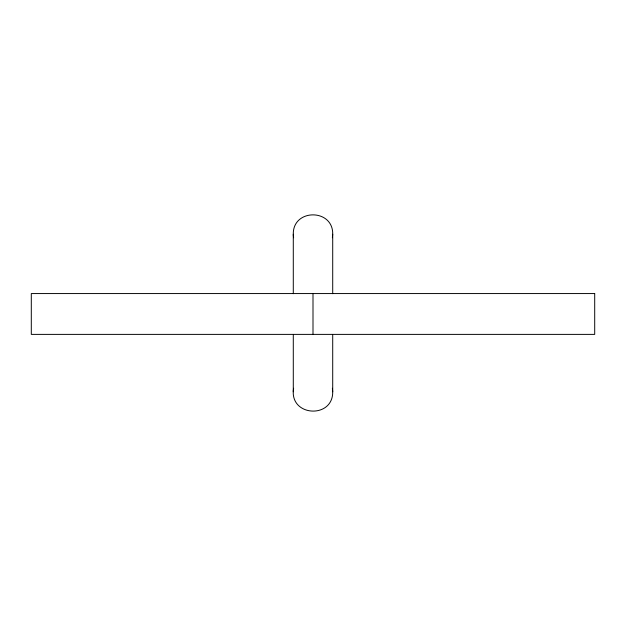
<?xml version="1.0" encoding="UTF-8"?>
<svg xmlns="http://www.w3.org/2000/svg" width="626" height="626" viewBox="0 0 626 626"><rect width="100%" height="100%" fill="white"/><g stroke="black" fill="none" stroke-linecap="round" stroke-linejoin="round"><path stroke-width="0.94" d="M293.289 293.696L293.289 234.241C292.71 208.419 333.29 208.419 332.711 234.241L332.711 293.696M332.711 334.996L332.711 391.759C333.149 418.794 290.519 416.791 293.367 389.99M332.711 234.241L332.383 237.739M293.367 390.076L293.617 388.261M332.383 388.261L332.711 391.759M293.367 235.924L293.617 237.739M293.289 234.241L293.367 236.01M313 293.563L313 334.386M293.289 334.996L293.289 391.759M594.7 293.563L31.3 293.563L31.3 334.386L594.7 334.386L594.7 293.563"/></g></svg>
